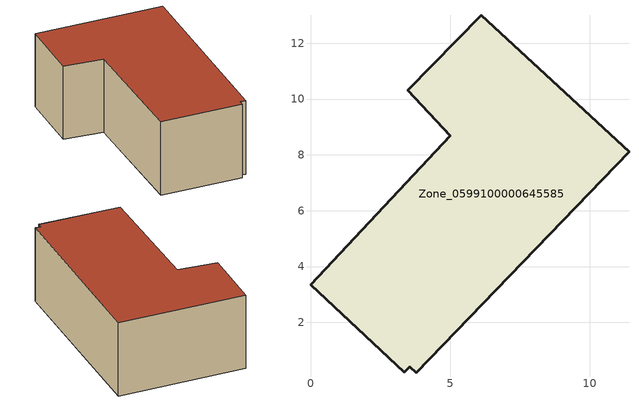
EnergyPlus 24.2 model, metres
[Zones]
Zone_0599100000645585
 floor ground (C_G): 11.41,8.12 3.78,0.19 3.55,0.41 3.37,0.22 0,3.34 5,8.69 3.49,10.31 6.12,13.01 z0
 wall outside (C_F): 11.41,8.12 6.12,13.01 3.49,10.31 5,8.69 0,3.34 3.37,0.22 3.55,0.41 3.78,0.19 11.41,8.12 z0:4.33
 roof outside (C_R): 3.78,0.19 11.41,8.12 6.12,13.01 3.49,10.31 5,8.69 0,3.34 3.37,0.22 3.55,0.41 z4.33
[BUILDING]
Pand.0599100000645585: North Axis=0; Terrain=City; Loads Convergence Tolerance Value=0.04; Temperature Convergence Tolerance Value=0.4; Solar Distribution=FullExterior; Maximum Number of Warmup Days=25; Minimum Number of Warmup Days=1
[Site:Location]
Rotterdam.The.Hague.AP_ZH_NLD Design_Conditions: Latitude=51.96; Longitude=4.45; Time Zone=1; Elevation=-4.5
[SITE:GROUNDTEMPERATURE:BUILDINGSURFACE]
18, 18, 18, 18, 18, 18, 18, 18, 18, 18, 18, 18
[MATERIAL] Thermal Absorptance=0.9; Solar Absorptance=0.7; Visible Absorptance=0.7
Name | Roughness | Thickness | Conductivity | Density | Specific Heat
G.D.1965 | MediumSmooth | 0.15 | 1 | 540 | 1210
F.D.1965 | Rough | 0.3 | 0.857143 | 1920 | 840
R.D.1965 | MediumRough | 0.2 | 0.08 | 1500 | 1000
[CONSTRUCTION]
C_G: G.D.1965
C_F: F.D.1965
C_R: R.D.1965
[ZONE]
Zone_0599100000645585: Type=1; Multiplier=1; Ceiling Height=Autocalculate; Volume=Autocalculate; Floor Area=autocalculate; Part of Total Floor Area=Yes
[ZONEINFILTRATION:DESIGNFLOWRATE]
Infil_Zone_0599100000645585: Zone or ZoneList or Space or SpaceList=Zone_0599100000645585; Schedule=AlwaysOn; Design Flow Rate Calculation Method=Flow/Area; Flow Rate per Floor Area=0.0042; Constant Term Coefficient=1; Temperature Term Coefficient=0; Velocity Term Coefficient=0; Velocity Squared Term Coefficient=0
[HVACTEMPLATE:ZONE:IDEALLOADSAIRSYSTEM]
Zone_0599100000645585: Maximum Heating Supply Air Temperature=50; Minimum Cooling Supply Air Temperature=13; Maximum Heating Supply Air Humidity Ratio=0.0156; Minimum Cooling Supply Air Humidity Ratio=0.0077; Heating Limit=NoLimit; Cooling Limit=NoLimit; Dehumidification Control Type=ConstantSensibleHeatRatio; Cooling Sensible Heat Ratio=0.7; Dehumidification Setpoint=60; Humidification Control Type=None; Humidification Setpoint=30; Outdoor Air Method=None; Outdoor Air Flow Rate per Person=0.00944; Outdoor Air Flow Rate per Zone Floor Area=0; Outdoor Air Flow Rate per Zone=0; Demand Controlled Ventilation Type=None; Outdoor Air Economizer Type=NoEconomizer; Heat Recovery Type=None; Sensible Heat Recovery Effectiveness=0.7; Latent Heat Recovery Effectiveness=0.65
[ZONECONTROL:THERMOSTAT]
ThermostatControl_Zone_0599100000645585: Zone or ZoneList=Zone_0599100000645585; Control Type Schedule=DualSetpointControlType; Control 1=Thermostat_Zone_0599100000645585; Temperature Difference Between Cutout And Setpoint=0
[THERMOSTATSETPOINT:DUALSETPOINT]
Thermostat_Zone_0599100000645585: Heating Setpoint Temperature Schedule=HeatingSetpoint_Zone_0599100000645585; Cooling Setpoint Temperature Schedule=CoolingSetpoint_Zone_0599100000645585
[SCHEDULE:COMPACT]
HeatingSetpoint_Zone_0599100000645585: Through: 12/31, For: AllDays, Until: 24:00, 21
CoolingSetpoint_Zone_0599100000645585: Through: 12/31, For: AllDays, Until: 24:00, 24
DualSetpointControlType: Through: 12/31, For: AllDays, Until: 24:00, 4
AlwaysOn: Through: 12/31, For: AllDays, Until: 24:00, 1
